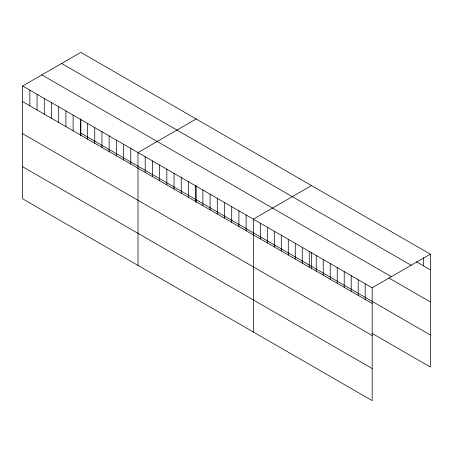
<?xml version="1.0" encoding="UTF-8"?>
<svg xmlns="http://www.w3.org/2000/svg" width="453" height="453" viewBox="0 0 453 453"><rect width="100%" height="100%" fill="white"/><g stroke="black" fill="none" stroke-linecap="round" stroke-linejoin="round"><path stroke-width="0.68" d="M22.65 85.974L372.173 287.768L372.173 400.611L22.65 198.816L22.65 85.974L80.827 52.389L430.35 254.184L430.35 367.026L372.094 333.391M196.166 118.98L137.995 152.565L137.995 265.407M311.511 185.571L253.335 219.161L253.335 332.004M372.173 287.768L430.35 254.184M416.369 261.777L430.35 269.852M61.625 63.471L411.154 265.265M41.846 74.892L391.375 276.687M388.991 278.04L430.35 301.919M80.827 133.159L430.35 334.96M22.65 101.642L372.173 303.436M22.65 133.709L372.173 335.503M22.65 166.749L372.173 368.544M423.357 257.644L423.357 265.815M365.186 283.737L365.186 299.405M358.193 279.699L358.193 295.367M351.205 275.662L351.205 291.33M344.212 271.624L344.212 287.293M337.225 267.593L337.225 283.261M330.231 263.555L330.231 279.224M323.244 259.518L323.244 275.186M316.251 255.481L316.251 271.149M311.511 252.581L311.511 269.02M309.263 251.449L309.263 267.117M302.27 247.412L302.27 263.08M295.282 243.374L295.282 259.042M288.289 239.337L288.289 255.005M281.302 235.305L281.302 250.973M274.308 231.268L274.308 246.936M267.315 227.23L267.315 242.899M260.328 223.193L260.328 238.861M246.126 214.999L246.126 230.668M238.918 210.838L238.918 226.5M231.71 206.676L231.71 222.338M224.501 202.514L224.501 218.176M217.293 198.352L217.293 214.014M210.084 194.19L210.084 209.852M202.876 190.028L202.876 205.69M196.166 185.99L196.166 202.429M195.668 185.866L195.668 201.528M188.454 181.704L188.454 197.366M181.245 177.542L181.245 193.204M174.037 173.38L174.037 189.043M166.829 169.212L166.829 184.881M159.62 165.051L159.62 180.719M152.412 160.889L152.412 176.557M145.203 156.727L145.203 172.395M130.787 148.403L130.787 164.071M123.573 144.241L123.573 159.909M116.364 140.079L116.364 155.747M109.156 135.917L109.156 151.585M101.948 131.755L101.948 147.423M94.739 127.593L94.739 143.261M87.531 123.431L87.531 139.099M80.827 118.709L80.827 135.832M80.323 119.269L80.323 134.937M73.114 115.107L73.114 130.775M65.906 110.945L65.906 126.614M58.697 106.783L58.697 122.452M51.483 102.621L51.483 118.29M44.275 98.46L44.275 114.128M37.067 94.298L37.067 109.966M29.858 90.136L29.858 105.804"/></g></svg>
